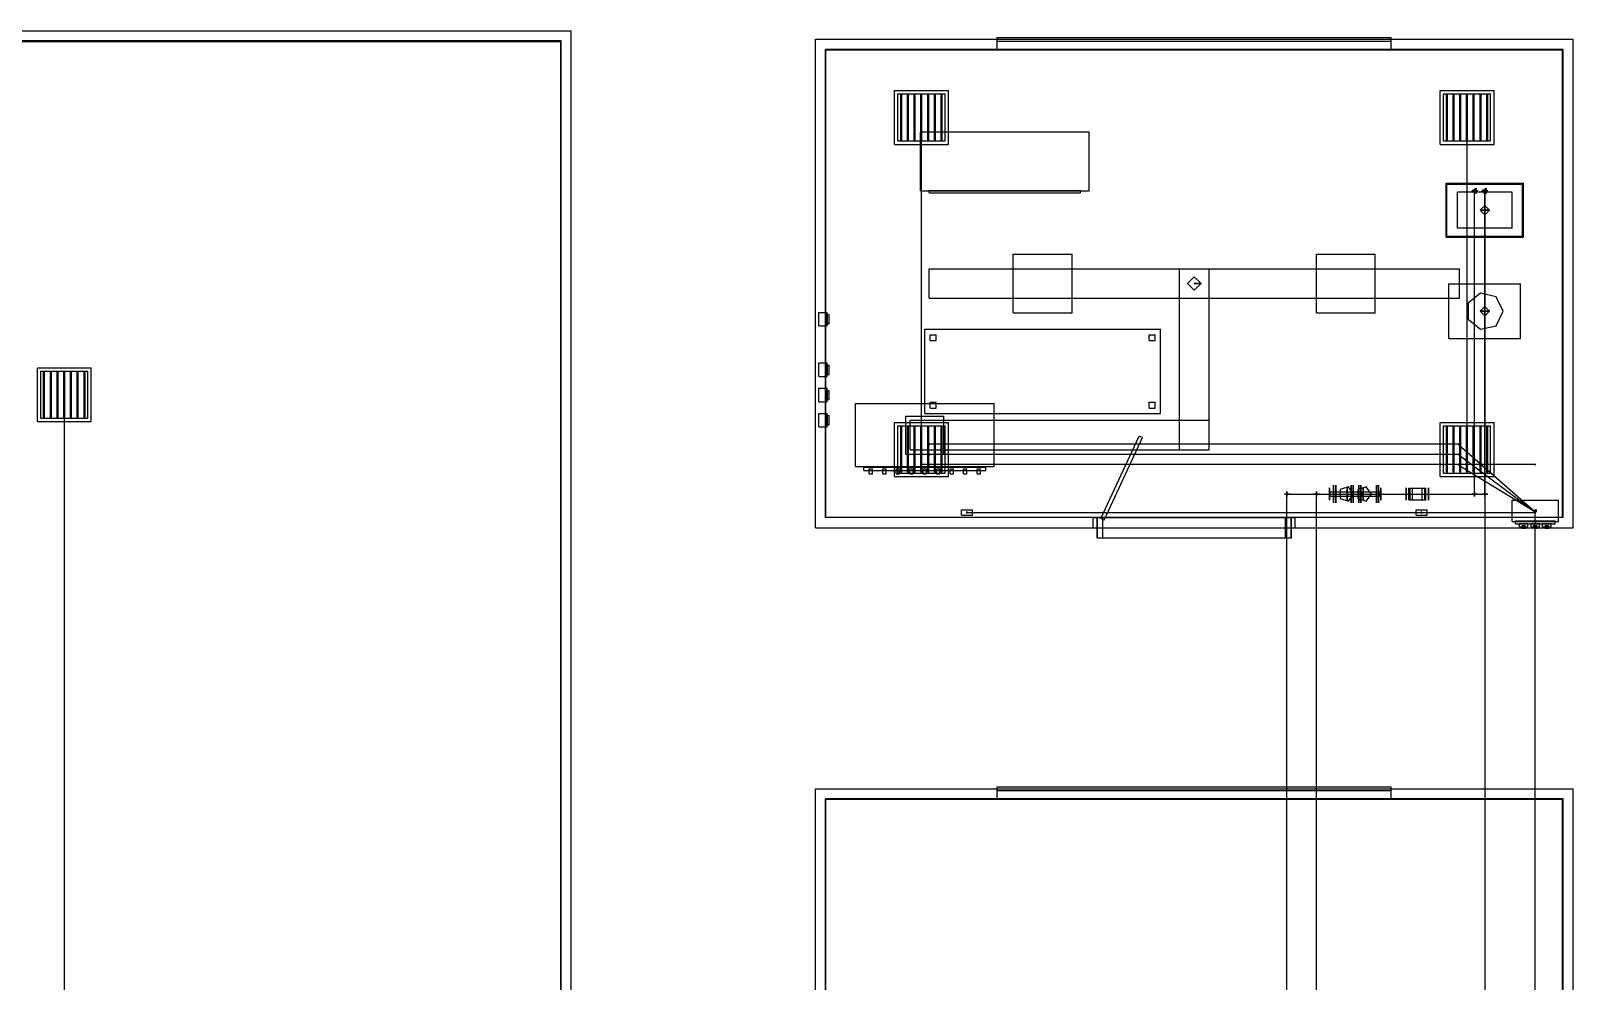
# Model space of a CAD drawing. Header units: millimetres. Extents: x 231000 to 285900, y 121795 to 149522.
# Drawn here: x 267582 to 285900, y 138215 to 149500 of the extents above; entities that cross this region are included whole.
import ezdxf

# ---------------------------------------------------------------- set-up
doc = ezdxf.new("R2010")
doc.units = ezdxf.units.MM

msp = doc.modelspace()

# ---------------------------------------------------------------- linework, layer by layer
at = {"layer": 'electrical'}
for p, q in [((278167.79, 148472), (278152.21, 148472)), ((278152.21, 148472), (278160, 148472)), ((278160, 148472), (278167.79, 148472)), ((278160, 144350), (278160, 148472)), ((284647.79, 148472), (284632.21, 148472)), ((284632.21, 148472), (284640, 148472)), ((284640, 148472), (284647.79, 148472)), ((284640, 144350), (284640, 148472)), ((267987.79, 145180), (267972.21, 145180)), ((267972.21, 145180), (267980, 145180)), ((267980, 145180), (267987.79, 145180)), ((267980, 126430), (267980, 145180)), ((278250, 144578.74), (278250, 144601.26)), ((278250, 144601.26), (278250, 144590)), ((278250, 144590), (278250, 144578.74)), ((284550, 144590), (278250, 144590)), ((284541.42, 144580.23), (284554.29, 144594.89)), ((284554.29, 144594.89), (284541.42, 144580.23)), ((285441.42, 143790.23), (284541.42, 144580.23)), ((284550, 144578.74), (284550, 144601.26)), ((284550, 144601.26), (284550, 144590)), ((284550, 144590), (284550, 144578.74)), ((284550, 144590), (284564.04, 144590)), ((284564.04, 144590), (284550, 144590)), ((284554.29, 144594.89), (284554.29, 144594.89)), ((278167.79, 144350), (278152.21, 144350)), ((278152.21, 144350), (278160, 144350)), ((278160, 144342.21), (278160, 144357.79)), ((278160, 144357.79), (278160, 144350)), ((278160, 144350), (278160, 144342.21)), ((285450, 144350), (278160, 144350)), ((278160, 144350), (278167.79, 144350)), ((278250, 144458.74), (278250, 144481.26)), ((278250, 144481.26), (278250, 144470)), ((278250, 144470), (278250, 144458.74)), ((284550, 144470), (278250, 144470)), ((278250, 144338.74), (278250, 144361.26)), ((278250, 144361.26), (278250, 144350)), ((278250, 144350), (278250, 144338.74)), ((284550, 144350), (278250, 144350)), ((284542.24, 144459.57), (284553.88, 144475.21)), ((284553.88, 144475.21), (284542.24, 144459.57)), ((285442.24, 143789.57), (284542.24, 144459.57)), ((284543.22, 144338.91), (284553.39, 144355.55)), ((284553.39, 144355.55), (284543.22, 144338.91)), ((284550, 144458.74), (284550, 144481.26)), ((284550, 144481.26), (284550, 144470)), ((284550, 144470), (284550, 144458.74)), ((284550, 144470), (284564.04, 144470)), ((284564.04, 144470), (284550, 144470)), ((284550, 144338.74), (284550, 144361.26)), ((284550, 144361.26), (284550, 144350)), ((284550, 144350), (284550, 144338.74)), ((284550, 144350), (284564.04, 144350)), ((284564.04, 144350), (284550, 144350)), ((284553.39, 144355.55), (284553.39, 144355.55)), ((284553.88, 144475.21), (284553.88, 144475.21)), ((284647.79, 144350), (284632.21, 144350)), ((284632.21, 144350), (284640, 144350)), ((284640, 144350), (284647.79, 144350)), ((285450, 144342.21), (285450, 144357.79)), ((285450, 144357.79), (285450, 144350)), ((285450, 144350), (285450, 144342.21)), ((285443.22, 143788.91), (284543.22, 144338.91)), ((278635, 143750), (278635, 143810)), ((278635, 143810), (278765, 143810)), ((278765, 143750), (278765, 143810)), ((284035, 143750), (284035, 143810)), ((284035, 143810), (284165, 143810)), ((284165, 143750), (284165, 143810)), ((285175, 143675), (285175, 143925)), ((285175, 143925), (285725, 143925)), ((285432, 143800), (285459, 143815.59)), ((285459, 143784.41), (285432, 143800)), ((285465.59, 143800), (285434.41, 143800)), ((285434.41, 143800), (285450, 143800)), ((285441.42, 143790.23), (285454.29, 143804.89)), ((285454.29, 143804.89), (285441.42, 143790.23)), ((285442.24, 143789.57), (285453.88, 143805.21)), ((285453.88, 143805.21), (285442.24, 143789.57)), ((285443.22, 143788.91), (285453.39, 143805.55)), ((285453.39, 143805.55), (285443.22, 143788.91)), ((285463, 143800), (285443.5, 143811.26)), ((285443.5, 143811.26), (285443.5, 143788.74)), ((285463, 143800), (285443.5, 143811.26)), ((285443.5, 143811.26), (285443.5, 143788.74)), ((285463, 143800), (285443.5, 143811.26)), ((285443.5, 143811.26), (285443.5, 143788.74)), ((285443.5, 143788.74), (285463, 143800)), ((285443.5, 143788.74), (285463, 143800)), ((285443.5, 143788.74), (285463, 143800)), ((285450, 143800), (285465.59, 143800)), ((285450, 122200), (285450, 143800)), ((285450, 143800), (285469.44, 143800)), ((285469.44, 143800), (285450, 143800)), ((285450, 143800), (285464.04, 143800)), ((285464.04, 143800), (285450, 143800)), ((285450, 143800), (285464.04, 143800)), ((285464.04, 143800), (285450, 143800)), ((285450, 143800), (285464.04, 143800)), ((285464.04, 143800), (285450, 143800)), ((285453.39, 143805.55), (285453.39, 143805.55)), ((285453.88, 143805.21), (285453.88, 143805.21)), ((285454.29, 143804.89), (285454.29, 143804.89)), ((285459, 143815.59), (285459, 143784.41)), ((285725, 143675), (285725, 143925)), ((278635, 143750), (278765, 143750)), ((278709, 143780), (278695.5, 143787.79)), ((278695.5, 143787.79), (278695.5, 143772.21)), ((278695.5, 143772.21), (278709, 143780)), ((278700, 143772.21), (278700, 143787.79)), ((278700, 143787.79), (278700, 143780)), ((278700, 143780), (285450, 143780)), ((278700, 143780), (278700, 143772.21)), ((278700, 143780), (278709.72, 143780)), ((278709.72, 143780), (278700, 143780)), ((284035, 143750), (284165, 143750)), ((284109, 143780), (284095.5, 143787.79)), ((284095.5, 143787.79), (284095.5, 143772.21)), ((284095.5, 143772.21), (284109, 143780)), ((284100, 143772.21), (284100, 143787.79)), ((284100, 143787.79), (284100, 143780)), ((284100, 143780), (285450, 143780)), ((284100, 143780), (284100, 143772.21)), ((284100, 143780), (284109.72, 143780)), ((284109.72, 143780), (284100, 143780)), ((285175, 143675), (285725, 143675)), ((285215, 143647.5), (285215, 143682.5)), ((285215, 143682.5), (285685, 143682.5)), ((285215, 143647.5), (285685, 143647.5)), ((285262.5, 143610), (285262.5, 143650)), ((285262.5, 143650), (285362.5, 143650)), ((285335.88, 143620), (285289.12, 143620)), ((285289.12, 143620), (285312.5, 143620)), ((285312.5, 143620), (285312.5, 143595)), ((285312.5, 143620), (285335.88, 143620)), ((285362.5, 143610), (285362.5, 143650)), ((285400, 143610), (285400, 143650)), ((285400, 143650), (285500, 143650)), ((285473.38, 143620), (285426.62, 143620)), ((285426.62, 143620), (285450, 143620)), ((285450, 143772.21), (285450, 143787.79)), ((285450, 143787.79), (285450, 143780)), ((285450, 143772.21), (285450, 143787.79)), ((285450, 143787.79), (285450, 143780)), ((285450, 143780), (285450, 143772.21)), ((285450, 143780), (285450, 143772.21)), ((285450, 143620), (285450, 143595)), ((285450, 143620), (285473.38, 143620)), ((285500, 143610), (285500, 143650)), ((285537.5, 143610), (285537.5, 143650)), ((285537.5, 143650), (285637.5, 143650)), ((285610.88, 143620), (285564.12, 143620)), ((285564.12, 143620), (285587.5, 143620)), ((285587.5, 143620), (285587.5, 143595)), ((285587.5, 143620), (285610.88, 143620)), ((285637.5, 143610), (285637.5, 143650)), ((285685, 143647.5), (285685, 143682.5)), ((285262.5, 143610), (285362.5, 143610)), ((285335.88, 143595), (285289.12, 143595)), ((285289.12, 143595), (285312.5, 143595)), ((285312.5, 143595), (285335.88, 143595)), ((285400, 143610), (285500, 143610)), ((285473.38, 143595), (285426.62, 143595)), ((285426.62, 143595), (285450, 143595)), ((285450, 143595), (285473.38, 143595)), ((285537.5, 143610), (285637.5, 143610)), ((285610.88, 143595), (285564.12, 143595)), ((285564.12, 143595), (285587.5, 143595)), ((285587.5, 143595), (285610.88, 143595))]:
    msp.add_line(p, q, dxfattribs=at)
at = {"layer": 'hvac'}
for p, q in [((279250, 146150), (279250, 146850)), ((279250, 146850), (279950, 146850)), ((279950, 146150), (279950, 146850)), ((282850, 146150), (282850, 146850)), ((282850, 146850), (283550, 146850)), ((283550, 146150), (283550, 146850)), ((278250, 146325), (278250, 146675)), ((278250, 146675), (284550, 146675)), ((281225, 144525), (281225, 146675)), ((281225, 146675), (281575, 146675)), ((281575, 144525), (281575, 146675)), ((284550, 146325), (284550, 146675)), ((278250, 146325), (284550, 146325)), ((279250, 146150), (279950, 146150)), ((282850, 146150), (283550, 146150)), ((277375, 144325), (277375, 145075)), ((277375, 145075), (279025, 145075)), ((277975, 144475), (277975, 144925)), ((277975, 144925), (278425, 144925)), ((278425, 144475), (278425, 144925)), ((279025, 144325), (279025, 145075)), ((278025, 144525), (278025, 144875)), ((278025, 144875), (281575, 144875)), ((281575, 144525), (281575, 144875)), ((277975, 144475), (278425, 144475)), ((278025, 144525), (281575, 144525)), ((281225, 144525), (281575, 144525)), ((277375, 144325), (279025, 144325)), ((277475, 144280), (277475, 144320)), ((277475, 144320), (278925, 144320)), ((277475, 144280), (278925, 144280)), ((277540, 144240), (277540, 144300)), ((277540, 144300), (277580, 144300)), ((277540, 144240), (277580, 144240)), ((277580, 144240), (277580, 144300)), ((277700, 144240), (277700, 144300)), ((277700, 144300), (277740, 144300)), ((277700, 144240), (277740, 144240)), ((277740, 144240), (277740, 144300)), ((277860, 144240), (277860, 144300)), ((277860, 144300), (277900, 144300)), ((277860, 144240), (277900, 144240)), ((277900, 144240), (277900, 144300)), ((278020, 144240), (278020, 144300)), ((278020, 144300), (278060, 144300)), ((278020, 144240), (278060, 144240)), ((278060, 144240), (278060, 144300)), ((278180, 144240), (278180, 144300)), ((278180, 144300), (278220, 144300)), ((278180, 144240), (278220, 144240)), ((278220, 144240), (278220, 144300)), ((278340, 144240), (278340, 144300)), ((278340, 144300), (278380, 144300)), ((278340, 144240), (278380, 144240)), ((278380, 144240), (278380, 144300)), ((278500, 144240), (278500, 144300)), ((278500, 144300), (278540, 144300)), ((278500, 144240), (278540, 144240)), ((278540, 144240), (278540, 144300)), ((278660, 144240), (278660, 144300)), ((278660, 144300), (278700, 144300)), ((278660, 144240), (278700, 144240)), ((278700, 144240), (278700, 144300)), ((278820, 144240), (278820, 144300)), ((278820, 144300), (278860, 144300)), ((278820, 144240), (278860, 144240)), ((278860, 144240), (278860, 144300)), ((278925, 144280), (278925, 144320))]:
    msp.add_line(p, q, dxfattribs=at)
at = {"layer": 'interiors'}
for p, q in [((231000, 149500), (274000, 149500)), ((274000, 122500), (274000, 149500)), ((273880, 149380), (231120, 149380)), ((231125, 149375), (273875, 149375)), ((273875, 122625), (273875, 149375)), ((273880, 122620), (273880, 149380)), ((276900, 143600), (276900, 149400)), ((276900, 149400), (285900, 149400)), ((279060, 149377.5), (279060, 149422.5)), ((279060, 149422.5), (283740, 149422.5)), ((279060, 149400), (283740, 149400)), ((279060, 149280), (279060, 149400)), ((279060, 149377.5), (283740, 149377.5)), ((283740, 149377.5), (283740, 149422.5)), ((283740, 149280), (283740, 149400)), ((285900, 143600), (285900, 149400)), ((285780, 149280), (277020, 149280)), ((277020, 143720), (277020, 149280)), ((277025, 143725), (277025, 149275)), ((277025, 149275), (285775, 149275)), ((279060, 149280), (283740, 149280)), ((285775, 143725), (285775, 149275)), ((285780, 143720), (285780, 149280)), ((278150, 147600), (278150, 148300)), ((278150, 148300), (280150, 148300)), ((280150, 147600), (280150, 148300)), ((278150, 147600), (280150, 147600)), ((278250, 147577.5), (278250, 147602.5)), ((278250, 147602.5), (280050, 147602.5)), ((278250, 147577.5), (280050, 147577.5)), ((280050, 147577.5), (280050, 147602.5)), ((278200, 144956), (278200, 145956)), ((278200, 145956), (281000, 145956)), ((278265, 145821), (278265, 145891)), ((278265, 145891), (278335, 145891)), ((278265, 145821), (278335, 145821)), ((278335, 145821), (278335, 145891)), ((280865, 145821), (280865, 145891)), ((280865, 145891), (280935, 145891)), ((280865, 145821), (280935, 145821)), ((280935, 145821), (280935, 145891)), ((281000, 144956), (281000, 145956)), ((278265, 145021), (278265, 145091)), ((278265, 145091), (278335, 145091)), ((278335, 145021), (278335, 145091)), ((280865, 145021), (280865, 145091)), ((280865, 145091), (280935, 145091)), ((280935, 145021), (280935, 145091)), ((278200, 144956), (281000, 144956)), ((278265, 145021), (278335, 145021)), ((280865, 145021), (280935, 145021)), ((280289.61, 143709.51), (280746.04, 144688.32)), ((280330.39, 143690.49), (280786.82, 144669.3)), ((280786.82, 144669.3), (280746.04, 144688.32)), ((285780, 143720), (277020, 143720)), ((280200, 143720), (277020, 143720)), ((277025, 143725), (285775, 143725)), ((280200, 143600), (280200, 143720)), ((280200, 143720), (282600, 143720)), ((280245, 143480), (280245, 143720)), ((280245, 143720), (280315, 143720)), ((280250, 143480), (280250, 143720)), ((280250, 143720), (282550, 143720)), ((280330.39, 143690.49), (280289.61, 143709.51)), ((280315, 143480), (280315, 143720)), ((282485, 143480), (282485, 143720)), ((282485, 143720), (282555, 143720)), ((282550, 143480), (282550, 143720)), ((282555, 143480), (282555, 143720)), ((282600, 143600), (282600, 143720)), ((285780, 143720), (282600, 143720)), ((276900, 143600), (280200, 143600)), ((276900, 143600), (285900, 143600)), ((280200, 143600), (282600, 143600)), ((280245, 143480), (280315, 143480)), ((280250, 143480), (282550, 143480)), ((282485, 143480), (282555, 143480)), ((282600, 143600), (285900, 143600)), ((276900, 122500), (276900, 140500)), ((276900, 140500), (285900, 140500)), ((276900, 122500), (276900, 140500)), ((276900, 140500), (285900, 140500)), ((279060, 140477.5), (279060, 140522.5)), ((279060, 140522.5), (283740, 140522.5)), ((279060, 140477.5), (279060, 140522.5)), ((279060, 140522.5), (283740, 140522.5)), ((279060, 140500), (283740, 140500)), ((279060, 140380), (279060, 140500)), ((279060, 140500), (283740, 140500)), ((279060, 140380), (279060, 140500)), ((283740, 140477.5), (283740, 140522.5)), ((283740, 140477.5), (283740, 140522.5)), ((283740, 140380), (283740, 140500)), ((283740, 140380), (283740, 140500)), ((285900, 122500), (285900, 140500)), ((285900, 122500), (285900, 140500)), ((285780, 140380), (277020, 140380)), ((277020, 122620), (277020, 140380)), ((285780, 140380), (277020, 140380)), ((277020, 122620), (277020, 140380)), ((277025, 122625), (277025, 140375)), ((277025, 140375), (285775, 140375)), ((277025, 122625), (277025, 140375)), ((277025, 140375), (285775, 140375)), ((279060, 140477.5), (283740, 140477.5)), ((279060, 140477.5), (283740, 140477.5)), ((279060, 140380), (283740, 140380)), ((279060, 140380), (283740, 140380)), ((285775, 122625), (285775, 140375)), ((285775, 122625), (285775, 140375)), ((285780, 122620), (285780, 140380)), ((285780, 122620), (285780, 140380))]:
    msp.add_line(p, q, dxfattribs=at)
at = {"layer": 'lighting'}
for p, q in [((277840, 148152), (277840, 148792)), ((277840, 148792), (278480, 148792)), ((277880, 148192), (277880, 148752)), ((277880, 148752), (278440, 148752)), ((277914, 148202), (277914, 148742)), ((277914, 148742), (277926, 148742)), ((277926, 148202), (277926, 148742)), ((277994, 148202), (277994, 148742)), ((277994, 148742), (278006, 148742)), ((278006, 148202), (278006, 148742)), ((278074, 148202), (278074, 148742)), ((278074, 148742), (278086, 148742)), ((278086, 148202), (278086, 148742)), ((278154, 148202), (278154, 148742)), ((278154, 148742), (278166, 148742)), ((278166, 148202), (278166, 148742)), ((278234, 148202), (278234, 148742)), ((278234, 148742), (278246, 148742)), ((278246, 148202), (278246, 148742)), ((278314, 148202), (278314, 148742)), ((278314, 148742), (278326, 148742)), ((278326, 148202), (278326, 148742)), ((278394, 148202), (278394, 148742)), ((278394, 148742), (278406, 148742)), ((278406, 148202), (278406, 148742)), ((278440, 148192), (278440, 148752)), ((278480, 148152), (278480, 148792)), ((284320, 148152), (284320, 148792)), ((284320, 148792), (284960, 148792)), ((284360, 148192), (284360, 148752)), ((284360, 148752), (284920, 148752)), ((284394, 148202), (284394, 148742)), ((284394, 148742), (284406, 148742)), ((284406, 148202), (284406, 148742)), ((284474, 148202), (284474, 148742)), ((284474, 148742), (284486, 148742)), ((284486, 148202), (284486, 148742)), ((284554, 148202), (284554, 148742)), ((284554, 148742), (284566, 148742)), ((284566, 148202), (284566, 148742)), ((284634, 148202), (284634, 148742)), ((284634, 148742), (284646, 148742)), ((284646, 148202), (284646, 148742)), ((284714, 148202), (284714, 148742)), ((284714, 148742), (284726, 148742)), ((284726, 148202), (284726, 148742)), ((284794, 148202), (284794, 148742)), ((284794, 148742), (284806, 148742)), ((284806, 148202), (284806, 148742)), ((284874, 148202), (284874, 148742)), ((284874, 148742), (284886, 148742)), ((284886, 148202), (284886, 148742)), ((284920, 148192), (284920, 148752)), ((284960, 148152), (284960, 148792)), ((278169, 148472), (278155.5, 148479.79)), ((278155.5, 148479.79), (278155.5, 148464.21)), ((278155.5, 148464.21), (278169, 148472)), ((284649, 148472), (284635.5, 148479.79)), ((284635.5, 148479.79), (284635.5, 148464.21)), ((284635.5, 148464.21), (284649, 148472)), ((277914, 148202), (277926, 148202)), ((277994, 148202), (278006, 148202)), ((278074, 148202), (278086, 148202)), ((278154, 148202), (278166, 148202)), ((278234, 148202), (278246, 148202)), ((278314, 148202), (278326, 148202)), ((278394, 148202), (278406, 148202)), ((284394, 148202), (284406, 148202)), ((284474, 148202), (284486, 148202)), ((284554, 148202), (284566, 148202)), ((284634, 148202), (284646, 148202)), ((284714, 148202), (284726, 148202)), ((284794, 148202), (284806, 148202)), ((284874, 148202), (284886, 148202)), ((277840, 148152), (278480, 148152)), ((277880, 148192), (278440, 148192)), ((284320, 148152), (284960, 148152)), ((284360, 148192), (284920, 148192)), ((267660, 144860), (267660, 145500)), ((267660, 145500), (268300, 145500)), ((267700, 144900), (267700, 145460)), ((267700, 145460), (268260, 145460)), ((267734, 144910), (267734, 145450)), ((267734, 145450), (267746, 145450)), ((267746, 144910), (267746, 145450)), ((267814, 144910), (267814, 145450)), ((267814, 145450), (267826, 145450)), ((267826, 144910), (267826, 145450)), ((267894, 144910), (267894, 145450)), ((267894, 145450), (267906, 145450)), ((267906, 144910), (267906, 145450)), ((267974, 144910), (267974, 145450)), ((267974, 145450), (267986, 145450)), ((267986, 144910), (267986, 145450)), ((268054, 144910), (268054, 145450)), ((268054, 145450), (268066, 145450)), ((268066, 144910), (268066, 145450)), ((268134, 144910), (268134, 145450)), ((268134, 145450), (268146, 145450)), ((268146, 144910), (268146, 145450)), ((268214, 144910), (268214, 145450)), ((268214, 145450), (268226, 145450)), ((268226, 144910), (268226, 145450)), ((268260, 144900), (268260, 145460)), ((268300, 144860), (268300, 145500)), ((267989, 145180), (267975.5, 145187.79)), ((267975.5, 145187.79), (267975.5, 145172.21)), ((267975.5, 145172.21), (267989, 145180)), ((267700, 144900), (268260, 144900)), ((267734, 144910), (267746, 144910)), ((267814, 144910), (267826, 144910)), ((267894, 144910), (267906, 144910)), ((267974, 144910), (267986, 144910)), ((268054, 144910), (268066, 144910)), ((268134, 144910), (268146, 144910)), ((268214, 144910), (268226, 144910)), ((267660, 144860), (268300, 144860)), ((277840, 144208), (277840, 144848)), ((277840, 144848), (278480, 144848)), ((277880, 144248), (277880, 144808)), ((277880, 144808), (278440, 144808)), ((277914, 144258), (277914, 144798)), ((277914, 144798), (277926, 144798)), ((277926, 144258), (277926, 144798)), ((277994, 144258), (277994, 144798)), ((277994, 144798), (278006, 144798)), ((278006, 144258), (278006, 144798)), ((278074, 144258), (278074, 144798)), ((278074, 144798), (278086, 144798)), ((278086, 144258), (278086, 144798)), ((278154, 144258), (278154, 144798)), ((278154, 144798), (278166, 144798)), ((278166, 144258), (278166, 144798)), ((278234, 144258), (278234, 144798)), ((278234, 144798), (278246, 144798)), ((278246, 144258), (278246, 144798)), ((278314, 144258), (278314, 144798)), ((278314, 144798), (278326, 144798)), ((278326, 144258), (278326, 144798)), ((278394, 144258), (278394, 144798)), ((278394, 144798), (278406, 144798)), ((278406, 144258), (278406, 144798)), ((278440, 144248), (278440, 144808)), ((278480, 144208), (278480, 144848)), ((284320, 144208), (284320, 144848)), ((284320, 144848), (284960, 144848)), ((284360, 144248), (284360, 144808)), ((284360, 144808), (284920, 144808)), ((284394, 144258), (284394, 144798)), ((284394, 144798), (284406, 144798)), ((284406, 144258), (284406, 144798)), ((284474, 144258), (284474, 144798)), ((284474, 144798), (284486, 144798)), ((284486, 144258), (284486, 144798)), ((284554, 144258), (284554, 144798)), ((284554, 144798), (284566, 144798)), ((284566, 144258), (284566, 144798)), ((284634, 144258), (284634, 144798)), ((284634, 144798), (284646, 144798)), ((284646, 144258), (284646, 144798)), ((284714, 144258), (284714, 144798)), ((284714, 144798), (284726, 144798)), ((284726, 144258), (284726, 144798)), ((284794, 144258), (284794, 144798)), ((284794, 144798), (284806, 144798)), ((284806, 144258), (284806, 144798)), ((284874, 144258), (284874, 144798)), ((284874, 144798), (284886, 144798)), ((284886, 144258), (284886, 144798)), ((284920, 144248), (284920, 144808)), ((284960, 144208), (284960, 144848)), ((278169, 144528), (278155.5, 144535.79)), ((278155.5, 144535.79), (278155.5, 144520.21)), ((284649, 144528), (284635.5, 144535.79)), ((284635.5, 144535.79), (284635.5, 144520.21)), ((278155.5, 144520.21), (278169, 144528)), ((284635.5, 144520.21), (284649, 144528)), ((277840, 144208), (278480, 144208)), ((277880, 144248), (278440, 144248)), ((277914, 144258), (277926, 144258)), ((277994, 144258), (278006, 144258)), ((278074, 144258), (278086, 144258)), ((278154, 144258), (278166, 144258)), ((278234, 144258), (278246, 144258)), ((278314, 144258), (278326, 144258)), ((278394, 144258), (278406, 144258)), ((284320, 144208), (284960, 144208)), ((284360, 144248), (284920, 144248)), ((284394, 144258), (284406, 144258)), ((284474, 144258), (284486, 144258)), ((284554, 144258), (284566, 144258)), ((284634, 144258), (284646, 144258)), ((284714, 144258), (284726, 144258)), ((284794, 144258), (284806, 144258)), ((284874, 144258), (284886, 144258))]:
    msp.add_line(p, q, dxfattribs=at)
at = {"layer": 'sensors'}
for p, q in [((281400, 146580), (281320, 146500)), ((281480, 146500), (281400, 146580)), ((281320, 146500), (281400, 146420)), ((281400, 146420), (281480, 146500)), ((281400, 146500), (281465, 146500)), ((281465, 146500), (281400, 146500)), ((276940, 145996), (276940, 146156)), ((276940, 146156), (277040, 146156)), ((276940, 145996), (277040, 145996)), ((277040, 145996), (277040, 146156)), ((277045, 146021), (277045, 146131)), ((277045, 146131), (277065, 146131)), ((277045, 146021), (277065, 146021)), ((277065, 146021), (277065, 146131)), ((276940, 145396), (276940, 145556)), ((276940, 145556), (277040, 145556)), ((277040, 145396), (277040, 145556)), ((277045, 145421), (277045, 145531)), ((277045, 145531), (277065, 145531)), ((277065, 145421), (277065, 145531)), ((276940, 145396), (277040, 145396)), ((277045, 145421), (277065, 145421)), ((276940, 145096), (276940, 145256)), ((276940, 145256), (277040, 145256)), ((276940, 145096), (277040, 145096)), ((277040, 145096), (277040, 145256)), ((277045, 145121), (277045, 145231)), ((277045, 145231), (277065, 145231)), ((277045, 145121), (277065, 145121)), ((277065, 145121), (277065, 145231)), ((276940, 144796), (276940, 144956)), ((276940, 144956), (277040, 144956)), ((277040, 144796), (277040, 144956)), ((277045, 144821), (277045, 144931)), ((277045, 144931), (277065, 144931)), ((277065, 144821), (277065, 144931)), ((276940, 144796), (277040, 144796)), ((277045, 144821), (277065, 144821)), ((283917.5, 144000), (283917.5, 144075)), ((283917.5, 144075), (283917.5, 144000)), ((283917.5, 144000), (284137.5, 144000)), ((283917.5, 144000), (283917.5, 143925)), ((283917.5, 143925), (283917.5, 144000)), ((283947.5, 143930), (283947.5, 144070)), ((283947.5, 144070), (284107.5, 144070)), ((283962, 144000), (283962, 144075)), ((283962, 144075), (283962, 144000)), ((283962, 144000), (284182, 144000)), ((283962, 144000), (283962, 143925)), ((283962, 143925), (283962, 144000)), ((283992, 143930), (283992, 144070)), ((283992, 144070), (284152, 144070)), ((284107.5, 143930), (284107.5, 144070)), ((284137.5, 144000), (284137.5, 144075)), ((284137.5, 144075), (284137.5, 144000)), ((284137.5, 144000), (284137.5, 143925)), ((284137.5, 143925), (284137.5, 144000)), ((284152, 143930), (284152, 144070)), ((284182, 144000), (284182, 144075)), ((284182, 144075), (284182, 144000)), ((284182, 144000), (284182, 143925)), ((284182, 143925), (284182, 144000)), ((283947.5, 143930), (284107.5, 143930)), ((283992, 143930), (284152, 143930))]:
    msp.add_line(p, q, dxfattribs=at)
at = {"layer": 'water'}
for p, q in [((284390, 147050), (284390, 147690)), ((284390, 147690), (285310, 147690)), ((284400, 147060), (284400, 147680)), ((284400, 147680), (285300, 147680)), ((285300, 147060), (285300, 147680)), ((285310, 147050), (285310, 147690)), ((285175, 147585), (284525, 147585)), ((284525, 147155), (284525, 147585)), ((284695, 147600), (284747.5, 147630.31)), ((284747.5, 147569.69), (284695, 147600)), ((284760.31, 147600), (284699.69, 147600)), ((284699.69, 147600), (284730, 147600)), ((284730, 147600), (284760.31, 147600)), ((284730, 144000), (284730, 147600)), ((284730, 147600), (284767.8, 147600)), ((284767.8, 147600), (284730, 147600)), ((284747.5, 147630.31), (284747.5, 147569.69)), ((284815, 147600), (284867.5, 147630.31)), ((284867.5, 147569.69), (284815, 147600)), ((284880.31, 147600), (284819.69, 147600)), ((284819.69, 147600), (284850, 147600)), ((284865.59, 147590), (284834.41, 147590)), ((284834.41, 147590), (284850, 147590)), ((284868, 147590), (284841, 147605.59)), ((284841, 147605.59), (284841, 147574.41)), ((284841, 147574.41), (284868, 147590)), ((284850, 147600), (284880.31, 147600)), ((284850, 144000), (284850, 147600)), ((284850, 147600), (284887.8, 147600)), ((284887.8, 147600), (284850, 147600)), ((284850, 147590), (284850, 147370)), ((284850, 147590), (284865.59, 147590)), ((284850, 147590), (284869.44, 147590)), ((284869.44, 147590), (284850, 147590)), ((284867.5, 147630.31), (284867.5, 147569.69)), ((285175, 147155), (285175, 147585)), ((284795, 147370), (284850, 147425)), ((284850, 147315), (284795, 147370)), ((284850, 147370), (284795, 147370)), ((284795, 147370), (284850, 147370)), ((284865.59, 147370), (284834.41, 147370)), ((284834.41, 147370), (284850, 147370)), ((284850, 147425), (284905, 147370)), ((284850, 147370), (284865.59, 147370)), ((284905, 147370), (284850, 147315)), ((284850, 147370), (284850, 146170)), ((284850, 147370), (284905, 147370)), ((284905, 147370), (284850, 147370)), ((284850, 147370), (284909.4, 147370)), ((284909.4, 147370), (284850, 147370)), ((285175, 147155), (284525, 147155)), ((284390, 147050), (285310, 147050)), ((284400, 147060), (285300, 147060)), ((284425, 145845), (284425, 146495)), ((284425, 146495), (285275, 146495)), ((284801.05, 146384.48), (284651.79, 146265.45)), ((284987.17, 146342), (284801.05, 146384.48)), ((285275, 145845), (285275, 146495)), ((284651.79, 146265.45), (284651.79, 146074.55)), ((284795, 146170), (284850, 146225)), ((284850, 146225), (284905, 146170)), ((285070, 146170), (284987.17, 146342)), ((284651.79, 146074.55), (284801.05, 145955.52)), ((284850, 146170), (284795, 146170)), ((284795, 146170), (284850, 146170)), ((284850, 146115), (284795, 146170)), ((284801.05, 145955.52), (284987.17, 145998)), ((284850, 146170), (284905, 146170)), ((284905, 146170), (284850, 146170)), ((284905, 146170), (284850, 146115)), ((284850, 146170), (284850, 126500)), ((284850, 146170), (284909.4, 146170)), ((284909.4, 146170), (284850, 146170)), ((284987.17, 145998), (285070, 146170)), ((284425, 145845), (285275, 145845)), ((282530.31, 144000), (282469.69, 144000)), ((282469.69, 144000), (282500, 144000)), ((282500, 143969.69), (282500, 144030.31)), ((282500, 144030.31), (282500, 144000)), ((282500, 144000), (282530.31, 144000)), ((282500, 124000), (282500, 144000)), ((282500, 144000), (284850, 144000)), ((282500, 144000), (282500, 143969.69)), ((282500, 144000), (282537.8, 144000)), ((282537.8, 144000), (282500, 144000)), ((282880.31, 144000), (282819.69, 144000)), ((282819.69, 144000), (282850, 144000)), ((282850, 143969.69), (282850, 144030.31)), ((282850, 144030.31), (282850, 144000)), ((282850, 144000), (282880.31, 144000)), ((282850, 125000), (282850, 144000)), ((282850, 144000), (284730, 144000)), ((282850, 144000), (282850, 143969.69)), ((282850, 144000), (282887.8, 144000)), ((282887.8, 144000), (282850, 144000)), ((283005, 144000), (283005, 144075)), ((283005, 144075), (283005, 144000)), ((283005, 144000), (283405, 144000)), ((283005, 144000), (283005, 143925)), ((283005, 143925), (283005, 144000)), ((283015, 143975), (283015, 144025)), ((283015, 144025), (283395, 144025)), ((283055, 144064.66), (283055, 144104.62)), ((283055, 144104.62), (283055, 144000)), ((283055, 143935.34), (283055, 144064.66)), ((283055, 144000), (283080, 144000)), ((283055, 144000), (283055, 143895.38)), ((283080, 144064.66), (283080, 144104.62)), ((283080, 144104.62), (283080, 144000)), ((283080, 143935.34), (283080, 144064.66)), ((283080, 144000), (283080, 143895.38)), ((283232.81, 144085.6), (283132.19, 144052.9)), ((283132.19, 144052.9), (283132.19, 143947.1)), ((283214, 144000), (283214, 144075)), ((283214, 144075), (283214, 144000)), ((283214, 144000), (283614, 144000)), ((283214, 144000), (283214, 143925)), ((283214, 143925), (283214, 144000)), ((283224, 143975), (283224, 144025)), ((283224, 144025), (283604, 144025)), ((283295, 144000), (283232.81, 144085.6)), ((283232.81, 143914.4), (283295, 144000)), ((283264, 144064.66), (283264, 144104.62)), ((283264, 144104.62), (283264, 144000)), ((283264, 143935.34), (283264, 144064.66)), ((283264, 144000), (283289, 144000)), ((283264, 144000), (283264, 143895.38)), ((283289, 144064.66), (283289, 144104.62)), ((283289, 144104.62), (283289, 144000)), ((283289, 143935.34), (283289, 144064.66)), ((283289, 144000), (283289, 143895.38)), ((283441.81, 144085.6), (283341.19, 144052.9)), ((283341.19, 144052.9), (283341.19, 143947.1)), ((283355, 144064.66), (283355, 144104.62)), ((283355, 144104.62), (283355, 144000)), ((283355, 143935.34), (283355, 144064.66)), ((283355, 144000), (283380, 144000)), ((283355, 144000), (283355, 143895.38)), ((283380, 144064.66), (283380, 144104.62)), ((283380, 144104.62), (283380, 144000)), ((283380, 143935.34), (283380, 144064.66)), ((283380, 144000), (283380, 143895.38)), ((283395, 143975), (283395, 144025)), ((283405, 144000), (283405, 144075)), ((283405, 144075), (283405, 144000)), ((283405, 144000), (283405, 143925)), ((283405, 143925), (283405, 144000)), ((283504, 144000), (283441.81, 144085.6)), ((283441.81, 143914.4), (283504, 144000)), ((283564, 144064.66), (283564, 144104.62)), ((283564, 144104.62), (283564, 144000)), ((283564, 143935.34), (283564, 144064.66)), ((283564, 144000), (283589, 144000)), ((283564, 144000), (283564, 143895.38)), ((283589, 144064.66), (283589, 144104.62)), ((283589, 144104.62), (283589, 144000)), ((283589, 143935.34), (283589, 144064.66)), ((283589, 144000), (283589, 143895.38)), ((283604, 143975), (283604, 144025)), ((283614, 144000), (283614, 144075)), ((283614, 144075), (283614, 144000)), ((283614, 144000), (283614, 143925)), ((283614, 143925), (283614, 144000)), ((284760.31, 144000), (284699.69, 144000)), ((284699.69, 144000), (284730, 144000)), ((284730, 143969.69), (284730, 144030.31)), ((284730, 144030.31), (284730, 144000)), ((284730, 144000), (284730, 143969.69)), ((284730, 144000), (284760.31, 144000)), ((284730, 144000), (284767.8, 144000)), ((284767.8, 144000), (284730, 144000)), ((284880.31, 144000), (284819.69, 144000)), ((284819.69, 144000), (284850, 144000)), ((284850, 143969.69), (284850, 144030.31)), ((284850, 144030.31), (284850, 144000)), ((284850, 144000), (284850, 143969.69)), ((284850, 144000), (284880.31, 144000)), ((284850, 144000), (284887.8, 144000)), ((284887.8, 144000), (284850, 144000)), ((283015, 143975), (283395, 143975)), ((283055, 143895.38), (283055, 143935.34)), ((283080, 143895.38), (283080, 143935.34)), ((283132.19, 143947.1), (283232.81, 143914.4)), ((283224, 143975), (283604, 143975)), ((283264, 143895.38), (283264, 143935.34)), ((283289, 143895.38), (283289, 143935.34)), ((283341.19, 143947.1), (283441.81, 143914.4)), ((283355, 143895.38), (283355, 143935.34)), ((283380, 143895.38), (283380, 143935.34)), ((283564, 143895.38), (283564, 143935.34)), ((283589, 143895.38), (283589, 143935.34))]:
    msp.add_line(p, q, dxfattribs=at)

doc.saveas('drawing.dxf')
